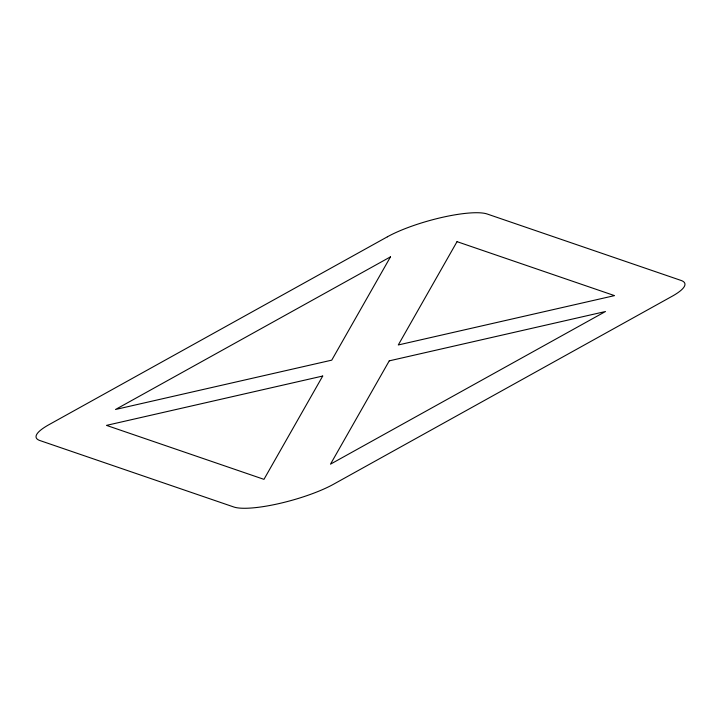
<?xml version="1.0" encoding="UTF-8"?>
<svg xmlns="http://www.w3.org/2000/svg" width="721" height="721" viewBox="0 0 721 721"><rect width="100%" height="100%" fill="white"/><g stroke="black" fill="none" stroke-linecap="round" stroke-linejoin="round"><path stroke-width="1.08" d="M322.711 376.038L263.967 479.348L106.483 425.381L322.711 376.038M390.503 256.838L331.75 360.149L115.513 409.483L390.503 256.838M389.25 360.851L330.497 464.162L605.487 311.517L389.25 360.851M457.033 241.652L398.289 344.962L614.517 295.619L457.033 241.652M387.42 236.785L48.983 424.669A60.447 13.185 -15.6 0 0 39.943 440.558L233.775 506.98A60.447 13.185 -15.6 0 0 333.58 484.215L672.017 296.331A60.447 13.185 -15.6 0 0 681.057 280.442L487.225 214.02A60.447 13.185 -15.6 0 0 387.42 236.785"/></g></svg>
